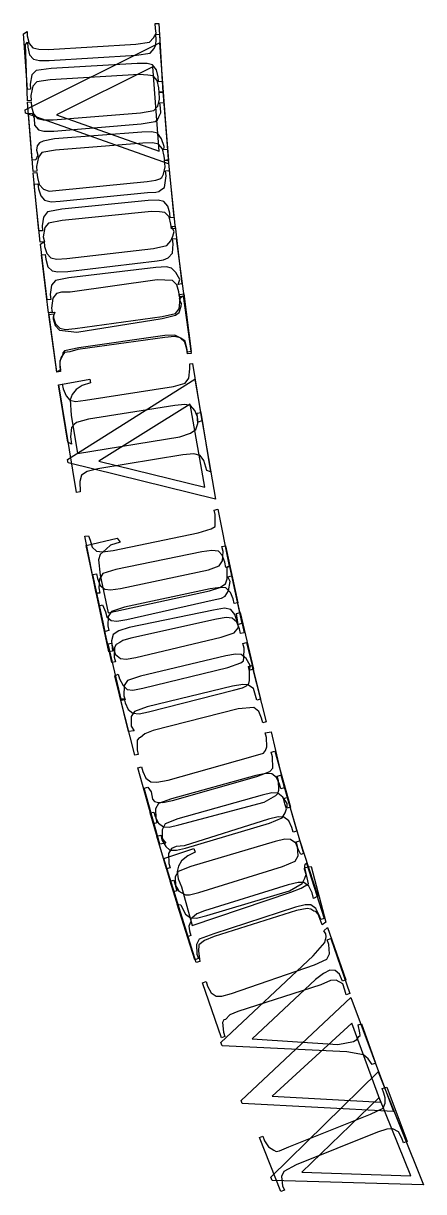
# Model space of a CAD drawing. Header units: millimetres. Extents: x -330 to 330, y -330 to 331.
# Drawn here: x -329.5 to -292.3, y -124.2 to -15.8 of the extents above; entities that cross this region are included whole.
import ezdxf

# ---------------------------------------------------------------- set-up
doc = ezdxf.new("R2010")
doc.units = ezdxf.units.MM
for name, color, linetype in [('Layer 1', 7, 'Continuous'), ('Layer 1 (2)', 7, 'Continuous'), ('Layer 1 (3)', 7, 'Continuous')]:
    doc.layers.add(name, color=color, linetype=linetype)

msp = doc.modelspace()

# ---------------------------------------------------------------- linework, layer by layer
at = {"layer": 'Layer 1'}
for p, q in [((-317.210325, -17.7685, -90), (-317.1812, -17.252, -90)), ((-317.209, -16.798, -90), (-316.8653, -16.776, -90)), ((-317.1812, -17.252, -90), (-317.209, -16.798, -90)), ((-316.8653, -16.776, -90), (-316.5356, -22.171, -90)), ((-329.312084, -17.727, -90), (-329.11153, -17.525, -90)), ((-329.125289, -22.941, -90), (-329.312084, -17.727, -90)), ((-329.11153, -17.525, -90), (-329.083749, -17.98, -90)), ((-329.083749, -17.98, -90), (-328.9292, -18.6735, -90)), ((-317.7276, -18.525, -90), (-317.3521, -18.111, -90)), ((-317.3521, -18.111, -90), (-317.210325, -17.7685, -90)), ((-328.9292, -18.6735, -90), (-328.56014, -19.076, -90)), ((-328.56014, -19.076, -90), (-328.0023, -19.219375, -90)), ((-328.0023, -19.219375, -90), (-327.11605, -19.221, -90)), ((-327.11605, -19.221, -90), (-318.983, -18.723, -90)), ((-318.983, -18.723, -90), (-317.7276, -18.525, -90)), ((-318.7526, -20.506, -90), (-327.00704, -21.003, -90)), ((-317.931463, -20.582875, -90), (-318.7526, -20.506, -90)), ((-317.4305, -20.641, -90), (-317.931463, -20.582875, -90)), ((-328.63846, -21.606, -90), (-328.80885, -22.474, -90)), ((-328.26248, -21.201, -90), (-328.63846, -21.606, -90)), ((-327.00704, -21.003, -90), (-328.26248, -21.201, -90)), ((-317.06115, -21.079875, -90), (-317.4305, -20.641, -90)), ((-316.9063, -21.746, -90), (-317.06115, -21.079875, -90)), ((-328.80885, -22.474, -90), (-328.7816, -22.919, -90)), ((-316.8791, -22.192, -90), (-316.9063, -21.746, -90)), ((-316.5356, -22.171, -90), (-316.8791, -22.192, -90)), ((-328.7816, -22.919, -90), (-329.125289, -22.941, -90)), ((-316.8119, -23.139, -90), (-316.4687, -23.111, -90)), ((-316.7751, -23.593, -90), (-316.8119, -23.139, -90)), ((-316.728537, -24.077625, -90), (-316.7751, -23.593, -90)), ((-316.4687, -23.111, -90), (-316.0321, -28.498, -90)), ((-329.040622, -24.13, -90), (-328.69772, -24.103, -90)), ((-328.60406, -29.517, -90), (-329.040622, -24.13, -90)), ((-328.69772, -24.103, -90), (-328.51569, -24.557, -90)), ((-328.51569, -24.557, -90), (-328.475108, -25.213125, -90)), ((-318.5473, -25.099, -90), (-317.263, -24.877, -90)), ((-317.263, -24.877, -90), (-317.0506, -24.715875, -90)), ((-317.0506, -24.715875, -90), (-316.9291, -24.455, -90)), ((-316.9291, -24.455, -90), (-316.728537, -24.077625, -90)), ((-328.475108, -25.213125, -90), (-328.11564, -25.642, -90)), ((-328.11564, -25.642, -90), (-327.596165, -25.774625, -90)), ((-327.596165, -25.774625, -90), (-326.6689, -25.758, -90)), ((-326.6689, -25.758, -90), (-318.5473, -25.099, -90)), ((-318.4031, -26.88, -90), (-326.5247, -27.538, -90)), ((-317.475987, -26.86025, -90), (-318.4031, -26.88, -90)), ((-316.9571, -26.986, -90), (-317.475987, -26.86025, -90)), ((-316.579237, -27.4175, -90), (-316.9571, -26.986, -90)), ((-328.10559, -28.173, -90), (-328.29714, -29.044, -90)), ((-327.77592, -27.761, -90), (-328.10559, -28.173, -90)), ((-326.5247, -27.538, -90), (-327.77592, -27.761, -90)), ((-316.4113, -28.08, -90), (-316.579237, -27.4175, -90)), ((-316.375, -28.525, -90), (-316.4113, -28.08, -90)), ((-328.29714, -29.044, -90), (-328.2609, -29.489, -90)), ((-316.0321, -28.498, -90), (-316.375, -28.525, -90)), ((-328.2609, -29.489, -90), (-328.60406, -29.517, -90)), ((-316.3811, -31.007, -90), (-316.2441, -29.916, -90)), ((-316.2898, -29.462, -90), (-315.9475, -29.428, -90)), ((-316.2441, -29.916, -90), (-316.2898, -29.462, -90)), ((-315.9475, -29.428, -90), (-315.4037, -34.805, -90)), ((-328.49664, -30.697, -90), (-328.15427, -30.662, -90)), ((-327.95292, -36.073, -90), (-328.49664, -30.697, -90)), ((-328.15427, -30.662, -90), (-328.1085, -31.115, -90)), ((-328.1085, -31.115, -90), (-327.875234, -31.7675, -90)), ((-317.9861, -31.457, -90), (-317.197888, -31.4335, -90)), ((-317.197888, -31.4335, -90), (-316.927517, -31.378812, -90)), ((-316.927517, -31.378812, -90), (-316.7396, -31.209, -90)), ((-316.7396, -31.209, -90), (-316.3811, -31.007, -90)), ((-327.875234, -31.7675, -90), (-327.54176, -32.189, -90)), ((-327.54176, -32.189, -90), (-326.933051, -32.345125, -90)), ((-326.933051, -32.345125, -90), (-326.09317, -32.277, -90)), ((-326.09317, -32.277, -90), (-317.9861, -31.457, -90)), ((-317.6016, -33.234, -90), (-325.91352, -34.053, -90)), ((-316.854363, -33.26775, -90), (-317.6016, -33.234, -90)), ((-316.3589, -33.312, -90), (-316.854363, -33.26775, -90)), ((-315.972325, -33.73575, -90), (-316.3589, -33.312, -90)), ((-327.15997, -34.301, -90), (-327.51953, -34.721, -90)), ((-325.91352, -34.053, -90), (-327.15997, -34.301, -90)), ((-315.7911, -34.395, -90), (-315.972325, -33.73575, -90)), ((-315.7461, -34.839, -90), (-315.7911, -34.395, -90)), ((-327.51953, -34.721, -90), (-327.65553, -35.595, -90)), ((-327.65553, -35.595, -90), (-327.53673, -36.039, -90)), ((-315.4037, -34.805, -90), (-315.7461, -34.839, -90)), ((-315.6416, -35.782, -90), (-315.3, -35.74, -90)), ((-315.5866, -36.234, -90), (-315.6416, -35.782, -90)), ((-315.3, -35.74, -90), (-314.6039, -41.105, -90)), ((-327.53673, -36.039, -90), (-327.95292, -36.073, -90)), ((-315.6517, -37.101, -90), (-315.5866, -36.234, -90)), ((-327.82142, -37.259, -90), (-327.47958, -37.218, -90)), ((-327.17055, -42.624, -90), (-327.82142, -37.259, -90)), ((-327.47958, -37.218, -90), (-327.42481, -37.67, -90)), ((-327.42481, -37.67, -90), (-327.231371, -38.37775, -90)), ((-325.38673, -38.791, -90), (-317.0619, -37.81, -90)), ((-317.0619, -37.81, -90), (-316.4824, -37.709875, -90)), ((-316.4824, -37.709875, -90), (-316.0565, -37.537, -90)), ((-316.0565, -37.537, -90), (-315.6517, -37.101, -90)), ((-327.231371, -38.37775, -90), (-326.83691, -38.733, -90)), ((-326.83691, -38.733, -90), (-326.312539, -38.8445, -90)), ((-326.312539, -38.8445, -90), (-325.38673, -38.791, -90)), ((-317.0825, -39.583, -90), (-325.17162, -40.735, -90)), ((-315.6337, -39.632, -90), (-317.0825, -39.583, -90)), ((-315.238962, -40.0475, -90), (-315.6337, -39.632, -90)), ((-315.0447, -40.703, -90), (-315.238962, -40.0475, -90)), ((-326.41305, -40.836, -90), (-326.76415, -41.263, -90)), ((-325.957538, -40.71125, -90), (-326.41305, -40.836, -90)), ((-325.17162, -40.735, -90), (-325.957538, -40.71125, -90)), ((-314.991, -41.147, -90), (-315.0447, -40.703, -90)), ((-314.6039, -41.105, -90), (-314.991, -41.147, -90)), ((-326.76415, -41.263, -90), (-326.88268, -42.201, -90)), ((-326.88268, -42.201, -90), (-326.82897, -42.583, -90)), ((-326.82897, -42.583, -90), (-327.17055, -42.624, -90)), ((-325.39705, -56.245, -90), (-313.5694, -48.783, -90)), ((-313.5694, -48.783, -90), (-311.6657, -59.928, -90)), ((-313.9954, -51.108, -90), (-322.48134, -56.401, -90)), ((-312.6574, -58.835, -90), (-313.9954, -51.108, -90)), ((-325.34307, -56.557, -90), (-325.39705, -56.245, -90)), ((-322.48134, -56.401, -90), (-312.6574, -58.835, -90)), ((-311.6657, -59.928, -90), (-325.34307, -56.557, -90)), ((-311.7843, -60.965, -90), (-311.4472, -60.854, -90)), ((-311.6932, -61.369, -90), (-311.7843, -60.965, -90)), ((-311.6909, -62.479, -90), (-311.6932, -61.369, -90)), ((-311.4472, -60.854, -90), (-310.3685, -66.149, -90)), ((-313.2725, -63.077, -90), (-312.057, -62.706, -90)), ((-312.057, -62.706, -90), (-311.6909, -62.479, -90)), ((-323.80664, -63.371, -90), (-323.4693, -63.333, -90)), ((-322.72794, -68.667, -90), (-323.80664, -63.371, -90)), ((-323.4693, -63.333, -90), (-323.31399, -63.749, -90)), ((-323.31399, -63.749, -90), (-323.125406, -64.380625, -90)), ((-321.1497, -64.703, -90), (-313.2725, -63.077, -90)), ((-323.125406, -64.380625, -90), (-322.70703, -64.761, -90)), ((-322.70703, -64.761, -90), (-322.162027, -64.830625, -90)), ((-322.162027, -64.830625, -90), (-321.1497, -64.703, -90)), ((-312.9161, -64.827, -90), (-320.90046, -66.453, -90)), ((-311.9852, -64.69675, -90), (-312.9161, -64.827, -90)), ((-311.3654, -64.76, -90), (-311.9852, -64.69675, -90)), ((-311.028188, -65.142625, -90), (-311.3654, -64.76, -90)), ((-310.7947, -65.781, -90), (-311.028188, -65.142625, -90)), ((-310.7058, -66.297, -90), (-310.7947, -65.781, -90)), ((-310.3685, -66.149, -90), (-310.7058, -66.297, -90)), ((-322.11596, -66.824, -90), (-322.43187, -67.366, -90)), ((-320.90046, -66.453, -90), (-322.11596, -66.824, -90)), ((-310.5079, -67.142, -90), (-310.1721, -67.067, -90)), ((-310.2912, -67.587, -90), (-310.5079, -67.142, -90)), ((-310.1721, -67.067, -90), (-308.9873, -72.34, -90)), ((-322.43187, -67.366, -90), (-322.47976, -68.161, -90)), ((-322.47976, -68.161, -90), (-322.39059, -68.665, -90)), ((-310.4402, -68.462, -90), (-310.2912, -67.587, -90)), ((-322.39059, -68.665, -90), (-322.72794, -68.667, -90)), ((-319.9027, -71.112, -90), (-311.9525, -69.326, -90)), ((-311.9525, -69.326, -90), (-311.104662, -69.122, -90)), ((-311.104662, -69.122, -90), (-310.745, -68.93, -90)), ((-310.745, -68.93, -90), (-310.4402, -68.462, -90)), ((-322.47843, -69.832, -90), (-322.14268, -69.756, -90)), ((-321.29363, -75.105, -90), (-322.47843, -69.832, -90)), ((-322.14268, -69.756, -90), (-321.86407, -70.408, -90)), ((-321.86407, -70.408, -90), (-321.762869, -70.853, -90)), ((-321.762869, -70.853, -90), (-321.35131, -71.199, -90)), ((-321.35131, -71.199, -90), (-320.818304, -71.25825, -90)), ((-320.818304, -71.25825, -90), (-319.9027, -71.112, -90)), ((-311.5609, -71.068, -90), (-319.5111, -72.855, -90)), ((-310.645737, -70.9195, -90), (-311.5609, -71.068, -90)), ((-310.1145, -70.972, -90), (-310.645737, -70.9195, -90)), ((-309.680038, -71.3465, -90), (-310.1145, -70.972, -90)), ((-309.421, -71.979, -90), (-309.680038, -71.3465, -90)), ((-309.3231, -72.415, -90), (-309.421, -71.979, -90)), ((-308.9873, -72.34, -90), (-309.3231, -72.415, -90)), ((-321.02561, -73.71, -90), (-321.05577, -74.594, -90)), ((-320.875557, -73.436125, -90), (-321.02561, -73.71, -90)), ((-320.53322, -73.25, -90), (-320.875557, -73.436125, -90)), ((-320.257221, -73.0585, -90), (-320.53322, -73.25, -90)), ((-319.5111, -72.855, -90), (-320.257221, -73.0585, -90)), ((-309.1056, -73.34, -90), (-308.7714, -73.257, -90)), ((-308.9969, -73.782, -90), (-309.1056, -73.34, -90)), ((-308.7714, -73.257, -90), (-307.4808, -78.505, -90)), ((-321.05577, -74.594, -90), (-320.95788, -75.029, -90)), ((-309.044225, -74.940875, -90), (-309.0114, -74.658, -90)), ((-309.0114, -74.658, -90), (-308.9969, -73.782, -90)), ((-320.95788, -75.029, -90), (-321.29363, -75.105, -90)), ((-318.4184, -77.498, -90), (-310.5061, -75.552, -90)), ((-310.5061, -75.552, -90), (-309.3064, -75.133, -90)), ((-309.3064, -75.133, -90), (-309.044225, -74.940875, -90)), ((-321.01952, -76.325, -90), (-320.68536, -76.188, -90)), ((-319.7289, -81.518, -90), (-321.01952, -76.325, -90)), ((-320.68536, -76.188, -90), (-320.57661, -76.63, -90)), ((-320.57661, -76.63, -90), (-320.23407, -77.251, -90)), ((-320.23407, -77.251, -90), (-319.8651, -77.614, -90)), ((-319.8651, -77.614, -90), (-319.331087, -77.662875, -90)), ((-319.331087, -77.662875, -90), (-318.4184, -77.498, -90)), ((-310.0795, -77.286, -90), (-317.9922, -79.232, -90)), ((-309.107563, -77.141, -90), (-310.0795, -77.286, -90)), ((-308.6352, -77.161, -90), (-309.107563, -77.141, -90)), ((-308.124538, -77.52625, -90), (-308.6352, -77.161, -90)), ((-307.9216, -78.154, -90), (-308.124538, -77.52625, -90)), ((-307.815, -78.587, -90), (-307.9216, -78.154, -90)), ((-307.4808, -78.505, -90), (-307.815, -78.587, -90)), ((-319.4889, -80.118, -90), (-319.5013, -81.002, -90)), ((-319.1915, -79.652, -90), (-319.4889, -80.118, -90)), ((-317.9922, -79.232, -90), (-319.1915, -79.652, -90)), ((-319.5013, -81.002, -90), (-319.1971, -81.435, -90)), ((-319.1971, -81.435, -90), (-319.7289, -81.518, -90)), ((-305.9253, -85.654, -90), (-305.5946, -85.559, -90)), ((-305.7986, -86.092, -90), (-305.9253, -85.654, -90)), ((-305.5946, -85.559, -90), (-304.0934, -90.75, -90)), ((-305.778, -86.967, -90), (-305.7986, -86.092, -90)), ((-307.14, -88.064, -90), (-306.0537, -87.454, -90)), ((-306.0537, -87.454, -90), (-305.846663, -87.255125, -90)), ((-305.846663, -87.255125, -90), (-305.778, -86.967, -90)), ((-315.063, -90.185, -90), (-307.14, -88.064, -90)), ((-317.7114, -89.062, -90), (-317.3807, -88.995, -90)), ((-316.2102, -94.254, -90), (-317.7114, -89.062, -90)), ((-317.3807, -88.995, -90), (-317.2542, -89.405, -90)), ((-317.2542, -89.405, -90), (-316.956212, -90.014, -90)), ((-316.956212, -90.014, -90), (-316.4798, -90.359, -90)), ((-306.7392, -89.637, -90), (-314.5669, -92.136, -90)), ((-305.834575, -89.433625, -90), (-306.7392, -89.637, -90)), ((-305.3012, -89.453, -90), (-305.834575, -89.433625, -90)), ((-304.844788, -89.80075, -90), (-305.3012, -89.453, -90)), ((-304.5482, -90.417, -90), (-304.844788, -89.80075, -90)), ((-316.4798, -90.359, -90), (-315.965275, -90.386, -90)), ((-315.965275, -90.386, -90), (-315.063, -90.185, -90)), ((-304.4241, -90.846, -90), (-304.5482, -90.417, -90)), ((-304.0934, -90.75, -90), (-304.4241, -90.846, -90)), ((-315.31265, -92.18, -90), (-315.7485, -92.368, -90)), ((-314.5669, -92.136, -90), (-315.31265, -92.18, -90)), ((-304.1518, -91.753, -90), (-303.8232, -91.651, -90)), ((-304.0166, -92.188, -90), (-304.1518, -91.753, -90)), ((-303.9783, -93.063, -90), (-304.0166, -92.188, -90)), ((-303.8232, -91.651, -90), (-302.1394, -96.811, -90)), ((-315.7485, -92.368, -90), (-316.0268, -92.845, -90)), ((-316.0268, -92.845, -90), (-316.0036, -93.761, -90)), ((-304.2442, -93.555, -90), (-303.9783, -93.063, -90)), ((-315.8797, -94.158, -90), (-316.2102, -94.254, -90)), ((-316.0036, -93.761, -90), (-315.8797, -94.158, -90)), ((-313.1966, -96.467, -90), (-305.416, -94.046, -90)), ((-305.416, -94.046, -90), (-304.2442, -93.555, -90)), ((-315.867, -95.398, -90), (-315.5384, -95.296, -90)), ((-314.2615, -100.558, -90), (-315.867, -95.398, -90)), ((-315.5384, -95.296, -90), (-315.403, -95.731, -90)), ((-315.403, -95.731, -90), (-315.0727, -96.334, -90)), ((-315.0727, -96.334, -90), (-314.4478, -96.67, -90)), ((-314.074312, -96.68625, -90), (-313.1966, -96.467, -90)), ((-304.8855, -95.751, -90), (-312.6661, -98.172, -90)), ((-303.985125, -95.529875, -90), (-304.8855, -95.751, -90)), ((-303.4515, -95.539, -90), (-303.985125, -95.529875, -90)), ((-302.988212, -95.87725, -90), (-303.4515, -95.539, -90)), ((-302.6792, -96.487, -90), (-302.988212, -95.87725, -90)), ((-302.5463, -97.025, -90), (-302.6792, -96.487, -90)), ((-314.4478, -96.67, -90), (-314.074312, -96.68625, -90)), ((-302.1394, -96.811, -90), (-302.5463, -97.025, -90)), ((-313.6355, -98.663, -90), (-313.956475, -98.915, -90)), ((-313.391025, -98.437375, -90), (-313.6355, -98.663, -90)), ((-312.6661, -98.172, -90), (-313.391025, -98.437375, -90)), ((-313.9425, -99.146, -90), (-314.121675, -99.5955, -90)), ((-314.121675, -99.5955, -90), (-314.0658, -100.03, -90)), ((-313.956475, -98.915, -90), (-313.9425, -99.146, -90)), ((-313.9329, -100.456, -90), (-314.2615, -100.558, -90)), ((-314.0658, -100.03, -90), (-313.9329, -100.456, -90)), ((-301.2602, -100.838, -90), (-300.9348, -100.726, -90)), ((-301.1118, -101.269, -90), (-301.2602, -100.838, -90)), ((-300.9348, -100.726, -90), (-299.1742, -105.836, -90)), ((-301.0469, -102.142, -90), (-301.1118, -101.269, -90)), ((-302.4545, -103.168, -90), (-301.2978, -102.642, -90)), ((-301.2978, -102.642, -90), (-301.0469, -102.142, -90)), ((-310.1584, -105.823, -90), (-302.4545, -103.168, -90)), ((-312.8598, -104.835, -90), (-312.5058, -104.723, -90)), ((-311.0992, -109.945, -90), (-312.8598, -104.835, -90)), ((-312.5058, -104.723, -90), (-312.3859, -105.154, -90)), ((-312.3859, -105.154, -90), (-312.0607, -105.776625, -90)), ((-301.8727, -105.019, -90), (-309.5763, -107.511, -90)), ((-300.968637, -104.628125, -90), (-301.8727, -105.019, -90)), ((-300.4455, -104.601, -90), (-300.968637, -104.628125, -90)), ((-299.825938, -104.925, -90), (-300.4455, -104.601, -90)), ((-299.6449, -105.525, -90), (-299.825938, -104.925, -90)), ((-312.0607, -105.776625, -90), (-311.5882, -106.07, -90)), ((-311.5882, -106.07, -90), (-311.052212, -106.0695, -90)), ((-311.052212, -106.0695, -90), (-310.1584, -105.823, -90)), ((-299.4994, -105.947, -90), (-299.6449, -105.525, -90)), ((-299.1742, -105.836, -90), (-299.4994, -105.947, -90)), ((-310.870675, -108.269625, -90), (-310.9868, -108.529, -90)), ((-310.7331, -108.254, -90), (-310.870675, -108.269625, -90)), ((-310.318388, -107.825875, -90), (-310.7331, -108.254, -90)), ((-309.5763, -107.511, -90), (-310.318388, -107.825875, -90)), ((-310.9868, -108.529, -90), (-310.9191, -109.41, -90)), ((-310.9191, -109.41, -90), (-310.7738, -109.833, -90)), ((-310.7738, -109.833, -90), (-311.0992, -109.945, -90)), ((-306.5066, -122.893, -90), (-296.5342, -113.12, -90)), ((-296.5342, -113.12, -90), (-292.3083, -123.612, -90)), ((-296.4371, -115.478, -90), (-303.6232, -122.433, -90)), ((-293.5074, -122.751, -90), (-296.4371, -115.478, -90)), ((-303.6232, -122.433, -90), (-293.5074, -122.751, -90)), ((-306.3883, -123.186, -90), (-306.5066, -122.893, -90)), ((-292.3083, -123.612, -90), (-306.3883, -123.186, -90))]:
    msp.add_line(p, q, dxfattribs=at)
at = {"layer": 'Layer 1 (2)'}
for p, q in [((-329.325843, -23.801), (-316.8502, -17.566)), ((-316.8502, -17.566), (-316.0216, -28.811)), ((-317.476, -19.805), (-326.43951, -24.241)), ((-316.9013, -27.626), (-317.476, -19.805)), ((-329.302559, -24.116), (-329.325843, -23.801)), ((-316.0216, -28.811), (-329.302559, -24.116)), ((-326.43951, -24.241), (-316.9013, -27.626)), ((-315.7437, -34.628), (-315.4022, -34.587)), ((-315.4903, -35.08), (-315.7437, -34.628)), ((-315.4022, -34.587), (-314.7669, -39.954)), ((-315.8125, -35.947), (-315.614313, -35.51875)), ((-315.614313, -35.51875), (-315.4903, -35.08)), ((-327.92779, -36.269), (-327.58594, -36.029)), ((-327.29279, -41.436), (-327.92779, -36.269)), ((-327.58594, -36.029), (-327.5325, -36.481)), ((-327.5325, -36.481), (-327.340809, -37.130875)), ((-325.45976, -37.608), (-317.4058, -36.651)), ((-317.4058, -36.651), (-316.1639, -36.382)), ((-316.1639, -36.382), (-315.8125, -35.947)), ((-327.340809, -37.130875), (-326.94751, -37.546)), ((-326.94751, -37.546), (-326.41884, -37.659125)), ((-326.41884, -37.659125), (-325.45976, -37.608)), ((-317.196, -38.424), (-325.28778, -39.382)), ((-316.218475, -38.370625), (-317.196, -38.424)), ((-315.7472, -38.477), (-316.218475, -38.370625)), ((-315.32865, -38.89475), (-315.7472, -38.477)), ((-314.9611, -39.551), (-315.32865, -38.89475)), ((-326.88215, -40.076), (-327.00333, -40.952)), ((-326.52999, -39.651), (-326.88215, -40.076)), ((-325.28778, -39.382), (-326.52999, -39.651)), ((-315.1087, -39.994), (-314.9611, -39.551)), ((-314.7669, -39.954), (-315.1087, -39.994)), ((-327.00333, -40.952), (-326.95095, -41.396)), ((-314.9884, -40.931), (-314.588, -40.884)), ((-314.9259, -41.382), (-314.9884, -40.931)), ((-314.588, -40.884), (-313.9054, -46.237)), ((-326.95095, -41.396), (-327.29279, -41.436)), ((-315.3733, -42.693), (-315.0307, -42.252)), ((-315.0307, -42.252), (-314.9259, -41.382)), ((-327.14118, -42.616), (-326.57894, -42.568)), ((-326.39903, -48.109), (-327.14118, -42.616)), ((-326.57894, -42.568), (-326.73769, -43.02)), ((-326.73769, -43.02), (-326.533171, -43.665625)), ((-324.68082, -44.106), (-316.6097, -42.987)), ((-316.6097, -42.987), (-315.3733, -42.693)), ((-326.533171, -43.665625), (-326.1318, -44.072)), ((-326.1318, -44.072), (-325.60554, -44.175625)), ((-325.60554, -44.175625), (-324.68082, -44.106)), ((-316.3645, -44.756), (-324.36174, -45.875)), ((-315.435537, -44.71025), (-316.3645, -44.756)), ((-314.8791, -44.99), (-315.435537, -44.71025)), ((-314.473762, -45.284375), (-314.8791, -44.99)), ((-314.3076, -45.89), (-314.473762, -45.284375)), ((-325.8778, -46.601), (-326.106959, -47.123625)), ((-325.849519, -46.338375), (-325.8778, -46.601)), ((-325.67222, -46.168), (-325.849519, -46.338375)), ((-324.36174, -45.875), (-325.67222, -46.168)), ((-314.2462, -46.284), (-314.3076, -45.89)), ((-313.9054, -46.237), (-314.2462, -46.284)), ((-326.106959, -47.123625), (-326.11963, -47.479)), ((-326.11963, -47.479), (-326.05824, -47.922)), ((-326.05824, -47.922), (-326.39903, -48.109)), ((-326.22361, -49.324), (-323.32272, -48.793)), ((-323.32272, -48.793), (-323.26319, -49.151)), ((-324.56017, -59.307), (-326.22361, -49.324)), ((-324.61335, -49.763), (-324.985062, -50.212625)), ((-324.038084, -49.39625), (-324.61335, -49.763)), ((-323.26319, -49.151), (-324.038084, -49.39625)), ((-324.985062, -50.212625), (-325.1494, -50.705)), ((-325.1494, -50.705), (-325.05547, -52.147)), ((-313.3479, -51.95), (-313.0085, -51.893)), ((-313.301413, -52.916375), (-313.3479, -51.95)), ((-313.0085, -51.893), (-312.1184, -57.407)), ((-325.05547, -52.147), (-324.47445, -55.698)), ((-313.471, -53.474), (-313.301413, -52.916375)), ((-324.47445, -55.698), (-314.978, -54.16)), ((-314.978, -54.16), (-313.986488, -53.81775)), ((-313.986488, -53.81775), (-313.471, -53.474)), ((-314.6843, -55.812), (-322.59353, -57.131)), ((-313.652037, -55.72525), (-314.6843, -55.812)), ((-313.0712, -55.874), (-313.652037, -55.72525)), ((-312.725925, -56.36075), (-313.0712, -55.874)), ((-312.4579, -57.29), (-312.725925, -56.36075)), ((-323.584689, -57.378375), (-324.0998, -57.712)), ((-322.59353, -57.131), (-323.584689, -57.378375)), ((-312.1184, -57.407), (-312.4579, -57.29)), ((-324.0998, -57.712), (-324.268271, -58.284125)), ((-324.268271, -58.284125), (-324.22045, -59.25)), ((-324.22045, -59.25), (-324.56017, -59.307)), ((-311.0506, -64.34), (-310.7143, -64.267)), ((-310.9543, -64.786), (-311.0506, -64.34)), ((-310.9939, -65.66), (-310.9543, -64.786)), ((-310.7143, -64.267), (-309.5731, -69.55)), ((-312.2968, -66.512), (-311.3024, -66.126)), ((-311.3024, -66.126), (-310.9939, -65.66)), ((-323.04305, -66.93), (-322.70651, -66.858)), ((-321.90217, -72.213), (-323.04305, -66.93)), ((-322.70651, -66.858), (-322.61046, -67.303)), ((-320.47792, -68.232), (-312.2968, -66.512)), ((-322.61046, -67.303), (-322.358083, -67.962875)), ((-322.358083, -67.962875), (-321.92731, -68.307)), ((-321.92731, -68.307), (-321.3949, -68.37075)), ((-321.3949, -68.37075), (-320.47792, -68.232)), ((-312.1364, -68.257), (-320.10089, -69.978)), ((-311.21975, -68.143375), (-312.1364, -68.257)), ((-310.6889, -68.173), (-311.21975, -68.143375)), ((-310.257675, -68.5955), (-310.6889, -68.173)), ((-310.0039, -69.186), (-310.257675, -68.5955)), ((-309.9097, -69.622), (-310.0039, -69.186)), ((-321.31189, -70.363), (-321.62251, -70.82)), ((-320.10089, -69.978), (-321.31189, -70.363)), ((-309.5731, -69.55), (-309.9097, -69.622)), ((-309.6999, -70.549), (-309.3649, -70.469)), ((-309.3649, -70.469), (-308.1179, -75.728)), ((-321.62251, -70.82), (-321.65981, -71.704)), ((-309.5946, -71.173), (-309.6999, -70.549)), ((-309.5213, -71.867), (-309.5946, -71.173)), ((-321.56562, -72.14), (-321.90217, -72.213)), ((-321.65981, -71.704), (-321.56562, -72.14)), ((-311.1186, -72.749), (-309.9158, -72.34)), ((-309.9158, -72.34), (-309.5213, -71.867)), ((-321.63785, -73.38), (-321.30289, -73.3)), ((-320.39087, -78.638), (-321.63785, -73.38)), ((-321.30289, -73.3), (-321.19759, -73.744)), ((-321.19759, -73.744), (-320.932805, -74.36725)), ((-319.0471, -74.63), (-311.1186, -72.749)), ((-320.932805, -74.36725), (-320.49459, -74.734)), ((-320.49459, -74.734), (-319.960921, -74.786625)), ((-319.960921, -74.786625), (-319.0471, -74.63)), ((-310.7066, -74.487), (-318.6348, -76.367)), ((-309.793025, -74.32775), (-310.7066, -74.487)), ((-309.2612, -74.374), (-309.793025, -74.32775)), ((-308.807775, -74.743), (-309.2612, -74.374)), ((-308.4391, -75.373), (-308.807775, -74.743)), ((-308.4529, -75.807), (-308.4391, -75.373)), ((-308.1179, -75.728), (-308.4529, -75.807)), ((-319.8379, -76.777), (-320.13926, -77.24)), ((-318.6348, -76.367), (-319.8379, -76.777)), ((-320.13926, -77.24), (-320.15884, -78.203)), ((-320.05591, -78.559), (-320.39087, -78.638)), ((-320.15884, -78.203), (-320.05591, -78.559)), ((-306.4738, -83.435), (-306.1426, -83.341)), ((-306.35, -83.873), (-306.4738, -83.435)), ((-306.1426, -83.341), (-304.6752, -88.542)), ((-306.3352, -84.913), (-306.35, -83.873)), ((-307.7986, -85.693), (-306.614, -85.233)), ((-306.614, -85.233), (-306.3352, -84.913)), ((-318.2819, -86.766), (-317.9506, -86.672)), ((-316.8148, -91.967), (-318.2819, -86.766)), ((-317.9506, -86.672), (-317.6175, -87.111)), ((-315.6408, -87.905), (-307.7986, -85.693)), ((-317.6175, -87.111), (-317.5099, -87.792625)), ((-317.5099, -87.792625), (-317.326491, -88.008328)), ((-307.3139, -87.412), (-315.1561, -89.624)), ((-306.407787, -87.214375), (-307.3139, -87.412)), ((-305.8745, -87.238), (-306.407787, -87.214375)), ((-305.404088, -87.60875), (-305.8745, -87.238)), ((-304.9969, -88.206), (-305.404088, -87.60875)), ((-317.326491, -88.008328), (-317.0828, -88.07)), ((-317.0828, -88.07), (-316.547425, -88.10075)), ((-316.547425, -88.10075), (-315.6408, -87.905)), ((-305.0064, -88.636), (-304.9969, -88.206)), ((-304.6752, -88.542), (-305.0064, -88.636)), ((-315.1561, -89.624), (-316.3406, -90.084)), ((-316.3406, -90.084), (-316.6222, -90.636)), ((-316.6222, -90.636), (-316.6047, -91.444)), ((-316.2787, -91.874), (-316.8148, -91.967)), ((-316.6047, -91.444), (-316.2787, -91.874)), ((-316.4528, -93.295), (-313.6519, -92.372)), ((-314.20905, -93.067125), (-314.7976, -93.509)), ((-313.5437, -92.719), (-314.20905, -93.067125)), ((-313.6519, -92.372), (-313.5437, -92.719)), ((-313.4376, -102.956), (-316.4528, -93.295)), ((-315.104225, -94.005875), (-315.1995, -94.517)), ((-314.7976, -93.509), (-315.104225, -94.005875)), ((-303.3388, -94.133), (-302.7744, -94.03)), ((-303.0231, -95.66), (-303.3388, -94.133)), ((-302.7744, -94.03), (-301.3973, -99.198)), ((-315.1995, -94.517), (-315.110475, -95.197375)), ((-315.110475, -95.197375), (-314.8209, -95.931)), ((-314.8209, -95.931), (-313.8128, -99.515)), ((-313.8128, -99.515), (-304.6656, -96.437)), ((-304.6656, -96.437), (-303.688688, -96.0575)), ((-303.688688, -96.0575), (-303.0231, -95.66)), ((-304.1336, -98.142), (-311.7877, -100.531)), ((-303.137025, -97.94175), (-304.1336, -98.142)), ((-302.783684, -97.998), (-303.137025, -97.94175)), ((-302.527, -98.184), (-302.783684, -97.998)), ((-302.3208, -98.231437), (-302.527, -98.184)), ((-302.1185, -98.463), (-302.3208, -98.231437)), ((-301.7259, -99.465), (-302.1185, -98.463)), ((-301.3973, -99.198), (-301.7259, -99.465)), ((-301.5803, -100.023), (-301.256, -99.717)), ((-301.256, -99.717), (-299.5314, -104.563)), ((-311.7877, -100.531), (-312.68465, -100.91225)), ((-301.398198, -100.300516), (-301.5803, -100.023)), ((-301.5034, -101.089), (-301.359488, -100.582625)), ((-301.359488, -100.582625), (-301.398198, -100.300516)), ((-313.2, -101.313), (-313.244913, -101.903375)), ((-313.244913, -101.903375), (-313.109, -102.853)), ((-312.68465, -100.91225), (-313.2, -101.313)), ((-302.5654, -102.336), (-301.5034, -101.089)), ((-313.109, -102.853), (-313.4376, -102.956)), ((-311.159, -110.37), (-302.5654, -102.336)), ((-301.6259, -103.9645), (-302.3445, -104.538)), ((-301.0282, -103.658), (-301.6259, -103.9645)), ((-300.518, -103.705), (-301.0282, -103.658)), ((-300.11595, -104.0315), (-300.518, -103.705)), ((-299.8555, -104.679), (-300.11595, -104.0315)), ((-302.3445, -104.538), (-308.2354, -110.041)), ((-299.5314, -104.563), (-299.8555, -104.679)), ((-298.4054, -108.754), (-298.0812, -108.639)), ((-298.227837, -109.486625), (-298.4054, -108.754)), ((-298.221505, -109.740203), (-298.227837, -109.486625)), ((-298.0812, -108.639), (-296.7776, -112.301)), ((-311.0437, -110.694), (-311.159, -110.37)), ((-308.2354, -110.041), (-300.282, -110.58)), ((-300.282, -110.58), (-298.8157, -110.292)), ((-298.8157, -110.292), (-298.507725, -110.1135)), ((-298.507725, -110.1135), (-298.3202, -109.839)), ((-298.3202, -109.839), (-298.221505, -109.740203)), ((-299.4555, -111.24), (-311.0437, -110.694)), ((-297.9079, -111.539), (-299.4555, -111.24)), ((-297.47585, -111.911625), (-297.9079, -111.539)), ((-297.1017, -112.417), (-297.47585, -111.911625)), ((-296.7776, -112.301), (-297.1017, -112.417)), ((-296.1752, -114.665), (-295.7365, -114.538)), ((-296.0066, -115.089), (-296.1752, -114.665)), ((-295.7365, -114.538), (-293.8548, -119.558)), ((-296.0725, -116.469), (-295.9005, -116.017)), ((-295.870525, -115.52075), (-296.0066, -115.089)), ((-295.9005, -116.017), (-295.870525, -115.52075)), ((-304.8273, -120.066), (-297.2579, -117.049)), ((-297.2579, -117.049), (-296.0725, -116.469)), ((-307.5724, -119.208), (-307.2527, -119.08)), ((-305.5716, -124.228), (-307.5724, -119.208)), ((-307.2527, -119.08), (-307.0839, -119.504)), ((-296.5967, -118.709), (-304.1659, -121.725)), ((-295.71615, -118.41775), (-296.5967, -118.709)), ((-295.1833, -118.386), (-295.71615, -118.41775)), ((-294.650588, -118.68675), (-295.1833, -118.386)), ((-294.3398, -119.271), (-294.650588, -118.68675)), ((-294.1744, -119.686), (-294.3398, -119.271)), ((-307.0839, -119.504), (-306.73095, -120.0815)), ((-306.73095, -120.0815), (-306.2439, -120.38)), ((-306.2439, -120.38), (-306.019364, -120.488859)), ((-305.708437, -120.433375), (-304.8273, -120.066)), ((-293.8548, -119.558), (-294.1744, -119.686)), ((-306.019364, -120.488859), (-305.708437, -120.433375)), ((-305.2964, -122.349), (-305.5266, -122.808)), ((-304.1659, -121.725), (-305.2964, -122.349)), ((-305.5266, -122.808), (-305.4173, -123.686)), ((-305.252, -124.101), (-305.5716, -124.228)), ((-305.4173, -123.686), (-305.252, -124.101))]:
    msp.add_line(p, q, dxfattribs=at)
at = {"layer": 'Layer 1 (3)'}
for p, q in [((-317.2609, -15.783, -140), (-316.9172, -15.764, -140)), ((-317.2344, -16.239, -140), (-317.2609, -15.783, -140)), ((-317.181012, -16.67625, -140), (-317.2344, -16.239, -140)), ((-316.9172, -15.764, -140), (-316.6044, -21.159, -140)), ((-329.509199, -16.725, -140), (-329.165505, -16.526, -140)), ((-329.108355, -21.889, -140), (-329.509199, -16.725, -140)), ((-329.165505, -16.526, -140), (-329.139312, -16.929, -140)), ((-329.139312, -16.929, -140), (-328.967134, -17.647375, -140)), ((-317.785, -17.51, -140), (-317.4082, -17.097, -140)), ((-317.4082, -17.097, -140), (-317.181012, -16.67625, -140)), ((-328.967134, -17.647375, -140), (-328.61914, -18.026, -140)), ((-328.61914, -18.026, -140), (-328.083199, -18.170625, -140)), ((-328.083199, -18.170625, -140), (-327.17558, -18.175, -140)), ((-327.17558, -18.175, -140), (-319.041, -17.703, -140)), ((-319.041, -17.703, -140), (-317.785, -17.51, -140)), ((-318.9375, -19.487, -140), (-326.91496, -19.958, -140)), ((-318.0102, -19.488625, -140), (-318.9375, -19.487, -140)), ((-317.4945, -19.626, -140), (-318.0102, -19.488625, -140)), ((-328.7054, -20.556, -140), (-328.8787, -21.423, -140)), ((-328.3281, -20.152, -140), (-328.7054, -20.556, -140)), ((-326.91496, -19.958, -140), (-328.3281, -20.152, -140)), ((-317.126562, -20.06625, -140), (-317.4945, -19.626, -140)), ((-316.9738, -20.733, -140), (-317.126562, -20.06625, -140)), ((-328.8787, -21.423, -140), (-328.85277, -21.869, -140)), ((-316.9481, -21.179, -140), (-316.9738, -20.733, -140)), ((-316.6044, -21.159, -140), (-316.9481, -21.179, -140)), ((-328.85277, -21.869, -140), (-329.108355, -21.889, -140)), ((-316.8841, -22.123, -140), (-316.5409, -22.096, -140)), ((-316.8486, -22.789, -140), (-316.8841, -22.123, -140)), ((-316.5409, -22.096, -140), (-316.1213, -27.484, -140)), ((-329.116028, -23.075, -140), (-328.77286, -23.048, -140)), ((-328.6964, -28.463, -140), (-329.116028, -23.075, -140)), ((-328.77286, -23.048, -140), (-328.73741, -23.503, -140)), ((-328.73741, -23.503, -140), (-328.571948, -24.159375, -140)), ((-318.6258, -24.077, -140), (-317.3738, -23.859, -140)), ((-317.3738, -23.859, -140), (-317.0055, -23.438, -140)), ((-317.0055, -23.438, -140), (-316.8486, -22.789, -140)), ((-328.571948, -24.159375, -140), (-328.19554, -24.59, -140)), ((-328.19554, -24.59, -140), (-327.67663, -24.72425, -140)), ((-327.67663, -24.72425, -140), (-326.74933, -24.71, -140)), ((-326.74933, -24.71, -140), (-318.6258, -24.077, -140)), ((-318.4869, -25.858, -140), (-326.61069, -26.491, -140)), ((-317.559825, -25.8415, -140), (-318.4869, -25.858, -140)), ((-317.0415, -25.969, -140), (-317.559825, -25.8415, -140)), ((-316.657, -26.499, -140), (-317.0415, -25.969, -140)), ((-328.002, -26.86775, -140), (-328.23179, -27.121, -140)), ((-327.67696, -26.709, -140), (-328.002, -26.86775, -140)), ((-326.61069, -26.491, -140), (-327.67696, -26.709, -140)), ((-316.4348, -27.191, -140), (-316.657, -26.499, -140)), ((-328.16644, -27.991, -140), (-328.35324, -28.436, -140)), ((-328.23179, -27.121, -140), (-328.279582, -27.55075, -140)), ((-328.279582, -27.55075, -140), (-328.16644, -27.991, -140)), ((-316.4645, -27.511, -140), (-316.4348, -27.191, -140)), ((-316.1213, -27.484, -140), (-316.4645, -27.511, -140)), ((-328.35324, -28.436, -140), (-328.6964, -28.463, -140)), ((-316.4772, -29.769, -140), (-316.3375, -29.089, -140)), ((-316.3819, -28.451, -140), (-316.0393, -28.418, -140)), ((-316.3375, -29.089, -140), (-316.3819, -28.451, -140)), ((-316.0393, -28.418, -140), (-315.5128, -33.796, -140)), ((-328.59242, -29.647, -140), (-328.25005, -29.613, -140)), ((-328.0659, -35.025, -140), (-328.59242, -29.647, -140)), ((-328.25005, -29.613, -140), (-328.2056, -30.067, -140)), ((-328.2056, -30.067, -140), (-328.027037, -30.720125, -140)), ((-317.9985, -30.441, -140), (-317.196725, -30.332875, -140)), ((-317.196725, -30.332875, -140), (-316.8373, -30.197, -140)), ((-316.8373, -30.197, -140), (-316.635988, -30.086875, -140)), ((-316.635988, -30.086875, -140), (-316.4772, -29.769, -140)), ((-328.027037, -30.720125, -140), (-327.6423, -31.143, -140)), ((-327.6423, -31.143, -140), (-327.120643, -31.347625, -140)), ((-327.120643, -31.347625, -140), (-326.19397, -31.235, -140)), ((-326.19397, -31.235, -140), (-317.9985, -30.441, -140)), ((-317.9104, -32.218, -140), (-325.91748, -33.012, -140)), ((-316.983738, -32.183375, -140), (-317.9104, -32.218, -140)), ((-316.4629, -32.301, -140), (-316.983738, -32.183375, -140)), ((-316.077837, -32.72575, -140), (-316.4629, -32.301, -140)), ((-327.26712, -33.255, -140), (-327.62801, -33.748, -140)), ((-326.733986, -33.182625, -140), (-327.26712, -33.255, -140)), ((-325.91748, -33.012, -140), (-326.733986, -33.182625, -140)), ((-315.8988, -33.386, -140), (-316.077837, -32.72575, -140)), ((-315.8554, -33.83, -140), (-315.8988, -33.386, -140)), ((-327.62801, -33.748, -140), (-327.76692, -34.548, -140)), ((-327.76692, -34.548, -140), (-327.72353, -35.02, -140)), ((-315.5128, -33.796, -140), (-315.8554, -33.83, -140)), ((-327.72353, -35.02, -140), (-328.0659, -35.025, -140)), ((-314.9976, -41.294, -140), (-314.6566, -41.049, -140)), ((-314.6566, -41.049, -140), (-313.9157, -46.402, -140)), ((-315.0402, -42.593, -140), (-314.847675, -42.00775, -140)), ((-314.9349, -41.547, -140), (-314.9976, -41.294, -140)), ((-314.825156, -41.770062, -140), (-314.9349, -41.547, -140)), ((-314.847675, -42.00775, -140), (-314.825156, -41.770062, -140)), ((-327.15071, -42.778, -140), (-326.67155, -42.731, -140)), ((-326.40961, -48.132, -140), (-327.15071, -42.778, -140)), ((-326.67155, -42.731, -140), (-326.74722, -43.183, -140)), ((-326.74722, -43.183, -140), (-326.542828, -43.827875, -140)), ((-324.53107, -44.445, -140), (-316.6192, -43.152, -140)), ((-316.6192, -43.152, -140), (-315.3828, -42.858, -140)), ((-315.3828, -42.858, -140), (-315.0402, -42.593, -140)), ((-326.542828, -43.827875, -140), (-326.14159, -44.235, -140)), ((-326.14159, -44.235, -140), (-324.53107, -44.445, -140)), ((-316.3745, -44.921, -140), (-324.44587, -46.038, -140)), ((-315.449938, -44.849, -140), (-316.3745, -44.921, -140)), ((-314.9249, -44.945, -140), (-315.449938, -44.849, -140)), ((-314.503425, -45.3545, -140), (-314.9249, -44.945, -140)), ((-314.3179, -46.007, -140), (-314.503425, -45.3545, -140)), ((-325.68227, -46.331, -140), (-325.98098, -46.764, -140)), ((-325.191071, -46.259125, -140), (-325.68227, -46.331, -140)), ((-324.44587, -46.038, -140), (-325.191071, -46.259125, -140)), ((-314.2565, -46.449, -140), (-314.3179, -46.007, -140)), ((-313.9157, -46.402, -140), (-314.2565, -46.449, -140)), ((-326.12908, -47.201125, -140), (-326.12994, -47.642, -140)), ((-326.12994, -47.642, -140), (-326.06883, -48.084, -140)), ((-325.98098, -46.764, -140), (-326.12908, -47.201125, -140)), ((-314.0509, -47.385, -140), (-313.7776, -47.331, -140)), ((-314.0462, -47.836, -140), (-314.0509, -47.385, -140)), ((-313.7776, -47.331, -140), (-312.9299, -52.669, -140)), ((-326.06883, -48.084, -140), (-326.40961, -48.132, -140)), ((-314.4674, -49.155, -140), (-314.1338, -48.707, -140)), ((-314.1338, -48.707, -140), (-314.0462, -47.836, -140)), ((-326.23472, -49.31, -140), (-325.89473, -49.256, -140)), ((-325.38673, -54.648, -140), (-326.23472, -49.31, -140)), ((-325.89473, -49.256, -140), (-325.82329, -49.706, -140)), ((-325.82329, -49.706, -140), (-325.524775, -50.3475, -140)), ((-323.74526, -50.751, -140), (-315.567, -49.473, -140)), ((-315.567, -49.473, -140), (-314.4674, -49.155, -140)), ((-325.524775, -50.3475, -140), (-325.1965, -50.746, -140)), ((-325.1965, -50.746, -140), (-324.668423, -50.876375, -140)), ((-324.668423, -50.876375, -140), (-323.74526, -50.751, -140)), ((-315.4178, -51.237, -140), (-323.46506, -52.515, -140)), ((-314.494775, -51.146875, -140), (-315.4178, -51.237, -140)), ((-313.9679, -51.233, -140), (-314.494775, -51.146875, -140)), ((-313.558063, -51.716625, -140), (-313.9679, -51.233, -140)), ((-313.3397, -52.282, -140), (-313.558063, -51.716625, -140)), ((-324.797205, -53.007125, -140), (-325.0306, -53.272, -140)), ((-324.57869, -52.833, -140), (-324.797205, -53.007125, -140)), ((-323.46506, -52.515, -140), (-324.57869, -52.833, -140)), ((-313.2696, -52.785, -140), (-313.3397, -52.282, -140)), ((-312.9299, -52.669, -140), (-313.2696, -52.785, -140)), ((-325.0306, -53.272, -140), (-325.11686, -54.153, -140)), ((-325.11686, -54.153, -140), (-325.04674, -54.824, -140)), ((-325.04674, -54.824, -140), (-325.38673, -54.648, -140)), ((-323.66562, -64.225, -140), (-320.79172, -63.564, -140)), ((-320.50147, -63.918, -140), (-321.423475, -64.197875, -140)), ((-320.79172, -63.564, -140), (-320.50147, -63.918, -140)), ((-321.5516, -74.122, -140), (-323.66562, -64.225, -140)), ((-322.359436, -65.068375, -140), (-322.52976, -65.557, -140)), ((-321.80851, -64.591, -140), (-322.359436, -65.068375, -140)), ((-321.423475, -64.197875, -140), (-321.80851, -64.591, -140)), ((-322.52976, -65.557, -140), (-322.37075, -66.992, -140)), ((-322.37075, -66.992, -140), (-321.6323, -70.504, -140)), ((-310.577875, -67.3235, -140), (-310.5531, -66.265, -140)), ((-310.5531, -66.265, -140), (-310.3476, -66.193, -140)), ((-310.3476, -66.193, -140), (-309.2167, -71.487, -140)), ((-312.2174, -68.438, -140), (-311.23805, -68.14675, -140)), ((-311.23805, -68.14675, -140), (-310.7381, -67.794, -140)), ((-310.7381, -67.794, -140), (-310.577875, -67.3235, -140)), ((-321.6323, -70.504, -140), (-312.2174, -68.438, -140)), ((-311.8443, -70.239, -140), (-319.6855, -71.859, -140)), ((-310.831175, -70.05825, -140), (-311.8443, -70.239, -140)), ((-310.2298, -70.173, -140), (-310.831175, -70.05825, -140)), ((-309.862975, -70.643625, -140), (-310.2298, -70.173, -140)), ((-309.5533, -71.559, -140), (-309.862975, -70.643625, -140)), ((-309.2167, -71.487, -140), (-309.5533, -71.559, -140)), ((-321.16399, -72.508, -140), (-321.306498, -73.08775, -140)), ((-320.620007, -72.160625, -140), (-321.16399, -72.508, -140)), ((-319.6855, -71.859, -140), (-320.620007, -72.160625, -140)), ((-321.306498, -73.08775, -140), (-321.21505, -74.05, -140)), ((-321.21505, -74.05, -140), (-321.5516, -74.122, -140)), ((-308.595, -75.462, -140), (-308.2613, -75.378, -140)), ((-308.4831, -75.904, -140), (-308.595, -75.462, -140)), ((-308.4918, -76.78, -140), (-308.4831, -75.904, -140)), ((-308.2613, -75.378, -140), (-306.9344, -80.617, -140)), ((-308.549363, -77.0635, -140), (-308.4918, -76.78, -140)), ((-317.8789, -79.685, -140), (-309.9801, -77.684, -140)), ((-309.9801, -77.684, -140), (-309.157575, -77.46, -140)), ((-309.157575, -77.46, -140), (-308.7834, -77.257, -140)), ((-308.7834, -77.257, -140), (-308.549363, -77.0635, -140)), ((-320.48851, -78.475, -140), (-320.15487, -78.484, -140)), ((-319.1614, -83.714, -140), (-320.48851, -78.475, -140)), ((-320.15487, -78.484, -140), (-320.04295, -78.832, -140)), ((-320.04295, -78.832, -140), (-319.754219, -79.45125, -140)), ((-319.754219, -79.45125, -140), (-319.3246, -79.811, -140)), ((-319.3246, -79.811, -140), (-318.754675, -79.856, -140)), ((-318.754675, -79.856, -140), (-317.8789, -79.685, -140)), ((-309.5416, -79.416, -140), (-317.4405, -81.416, -140)), ((-308.0981, -79.28, -140), (-309.5416, -79.416, -140)), ((-307.63765, -79.642875, -140), (-308.0981, -79.28, -140)), ((-307.3776, -80.269, -140), (-307.63765, -79.642875, -140)), ((-307.2681, -80.702, -140), (-307.3776, -80.269, -140)), ((-306.9344, -80.617, -140), (-307.2681, -80.702, -140)), ((-318.9312, -82.312, -140), (-318.9375, -83.197, -140)), ((-318.752825, -82.11025, -140), (-318.9312, -82.312, -140)), ((-318.637, -82.066, -140), (-318.752825, -82.11025, -140)), ((-318.203938, -81.729375, -140), (-318.637, -82.066, -140)), ((-317.4405, -81.416, -140), (-318.203938, -81.729375, -140)), ((-307.0255, -81.62, -140), (-306.4865, -81.529, -140)), ((-306.9048, -82.06, -140), (-307.0255, -81.62, -140)), ((-306.8958, -82.935, -140), (-306.9048, -82.06, -140)), ((-306.4865, -81.529, -140), (-305.2615, -86.74, -140)), ((-318.9375, -83.197, -140), (-318.8277, -83.629, -140)), ((-308.3656, -83.87, -140), (-307.1779, -83.511, -140)), ((-307.1779, -83.511, -140), (-307.0076, -83.27775, -140)), ((-307.0076, -83.27775, -140), (-306.8958, -82.935, -140)), ((-318.8277, -83.629, -140), (-319.1614, -83.714, -140)), ((-316.0512, -86.029, -140), (-308.3656, -83.87, -140)), ((-318.8558, -84.872, -140), (-318.524, -84.78, -140)), ((-317.4236, -90.083, -140), (-318.8558, -84.872, -140)), ((-318.524, -84.78, -140), (-318.4033, -85.22, -140)), ((-318.4033, -85.22, -140), (-318.1164, -85.83325, -140)), ((-307.8922, -85.592, -140), (-315.7493, -87.751, -140)), ((-306.981762, -85.4, -140), (-307.8922, -85.592, -140)), ((-306.4257, -85.427, -140), (-306.981762, -85.4, -140)), ((-305.996862, -85.7805, -140), (-306.4257, -85.427, -140)), ((-318.1164, -85.83325, -140), (-317.6654, -86.184, -140)), ((-317.6654, -86.184, -140), (-317.108912, -86.217875, -140)), ((-317.108912, -86.217875, -140), (-316.0512, -86.029, -140)), ((-305.7115, -86.401, -140), (-305.996862, -85.7805, -140)), ((-305.5933, -86.831, -140), (-305.7115, -86.401, -140)), ((-305.2615, -86.74, -140), (-305.5933, -86.831, -140)), ((-315.7493, -87.751, -140), (-316.937, -88.203, -140)), ((-305.3348, -87.737, -140), (-305.0048, -87.639, -140)), ((-305.2051, -88.21, -140), (-305.3348, -87.737, -140)), ((-305.0048, -87.639, -140), (-303.4679, -92.82, -140)), ((-316.937, -88.203, -140), (-317.2217, -88.677, -140)), ((-317.2217, -88.677, -140), (-317.2101, -89.561, -140)), ((-305.045612, -88.695125, -140), (-305.2051, -88.21, -140)), ((-305.1784, -89.049, -140), (-305.045612, -88.695125, -140)), ((-317.0918, -89.992, -140), (-317.4236, -90.083, -140)), ((-317.2101, -89.561, -140), (-317.0918, -89.992, -140)), ((-314.4412, -92.33, -140), (-306.6291, -90.013, -140)), ((-306.6291, -90.013, -140), (-305.4507, -89.537, -140)), ((-305.4507, -89.537, -140), (-305.1784, -89.049, -140)), ((-317.0971, -91.226, -140), (-316.7338, -91.128, -140)), ((-315.5604, -96.407, -140), (-317.0971, -91.226, -140)), ((-316.7338, -91.128, -140), (-316.6375, -91.565, -140)), ((-316.6375, -91.565, -140), (-316.277787, -92.17225, -140)), ((-316.277787, -92.17225, -140), (-315.8805, -92.514, -140)), ((-306.1214, -91.725, -140), (-313.9332, -94.042, -140)), ((-305.218063, -91.51525, -140), (-306.1214, -91.725, -140)), ((-304.6844, -91.532, -140), (-305.218063, -91.51525, -140)), ((-304.194575, -91.876, -140), (-304.6844, -91.532, -140)), ((-303.9248, -92.49, -140), (-304.194575, -91.876, -140)), ((-315.8805, -92.514, -140), (-315.28775, -92.5375, -140)), ((-315.28775, -92.5375, -140), (-314.4412, -92.33, -140)), ((-303.7216, -92.918, -140), (-303.9248, -92.49, -140)), ((-303.4679, -92.82, -140), (-303.7216, -92.918, -140)), ((-313.9332, -94.042, -140), (-315.1117, -94.518, -140)), ((-303.3803, -94.303, -140), (-303.3115, -93.826, -140)), ((-303.2328, -94.777125, -140), (-303.3803, -94.303, -140)), ((-303.3115, -93.826, -140), (-303.1909, -93.721, -140)), ((-303.1909, -93.721, -140), (-301.5499, -98.871, -140)), ((-315.1117, -94.518, -140), (-315.3868, -94.997, -140)), ((-315.3868, -94.997, -140), (-315.3574, -95.881, -140)), ((-303.5986, -95.628, -140), (-303.3361, -95.135, -140)), ((-303.3361, -95.135, -140), (-303.2328, -94.777125, -140)), ((-315.2304, -96.309, -140), (-315.5604, -96.407, -140)), ((-315.3574, -95.881, -140), (-315.2304, -96.309, -140)), ((-312.4714, -98.601, -140), (-304.7672, -96.308, -140)), ((-304.7672, -96.308, -140), (-303.5986, -95.628, -140)), ((-315.2085, -97.551, -140), (-314.8807, -97.592, -140)), ((-313.5678, -102.7, -140), (-315.2085, -97.551, -140)), ((-314.8807, -97.592, -140), (-314.7423, -97.881, -140)), ((-303.3261, -97.601, -140), (-304.2249, -97.829, -140)), ((-302.7924, -97.607, -140), (-303.3261, -97.601, -140)), ((-302.326825, -97.941625, -140), (-302.7924, -97.607, -140)), ((-314.7423, -97.881, -140), (-314.430988, -98.48225, -140)), ((-314.430988, -98.48225, -140), (-313.9663, -98.815, -140)), ((-313.422812, -98.826875, -140), (-312.4714, -98.601, -140)), ((-304.2249, -97.829, -140), (-311.8099, -100.303, -140)), ((-302.0135, -98.55, -140), (-302.326825, -97.941625, -140)), ((-301.878, -98.975, -140), (-302.0135, -98.55, -140)), ((-313.9663, -98.815, -140), (-313.422812, -98.826875, -140)), ((-301.5499, -98.871, -140), (-301.878, -98.975, -140)), ((-313.1572, -100.802, -140), (-313.4226, -101.287, -140)), ((-311.8099, -100.303, -140), (-313.1572, -100.802, -140)), ((-313.4226, -101.287, -140), (-313.3755, -102.17, -140)), ((-313.2397, -102.596, -140), (-313.5678, -102.7, -140)), ((-313.3755, -102.17, -140), (-313.2397, -102.596, -140)), ((-309.2787, -115.752, -140), (-299.0811, -106.214, -140)), ((-299.0811, -106.214, -140), (-295.101, -116.802, -140)), ((-298.9962, -108.574, -140), (-306.3854, -115.36, -140)), ((-296.2797, -115.914, -140), (-298.9962, -108.574, -140)), ((-309.1675, -116.048, -140), (-309.2787, -115.752, -140)), ((-295.101, -116.802, -140), (-309.1675, -116.048, -140)), ((-306.3854, -115.36, -140), (-296.2797, -115.914, -140))]:
    msp.add_line(p, q, dxfattribs=at)

doc.saveas('drawing.dxf')
